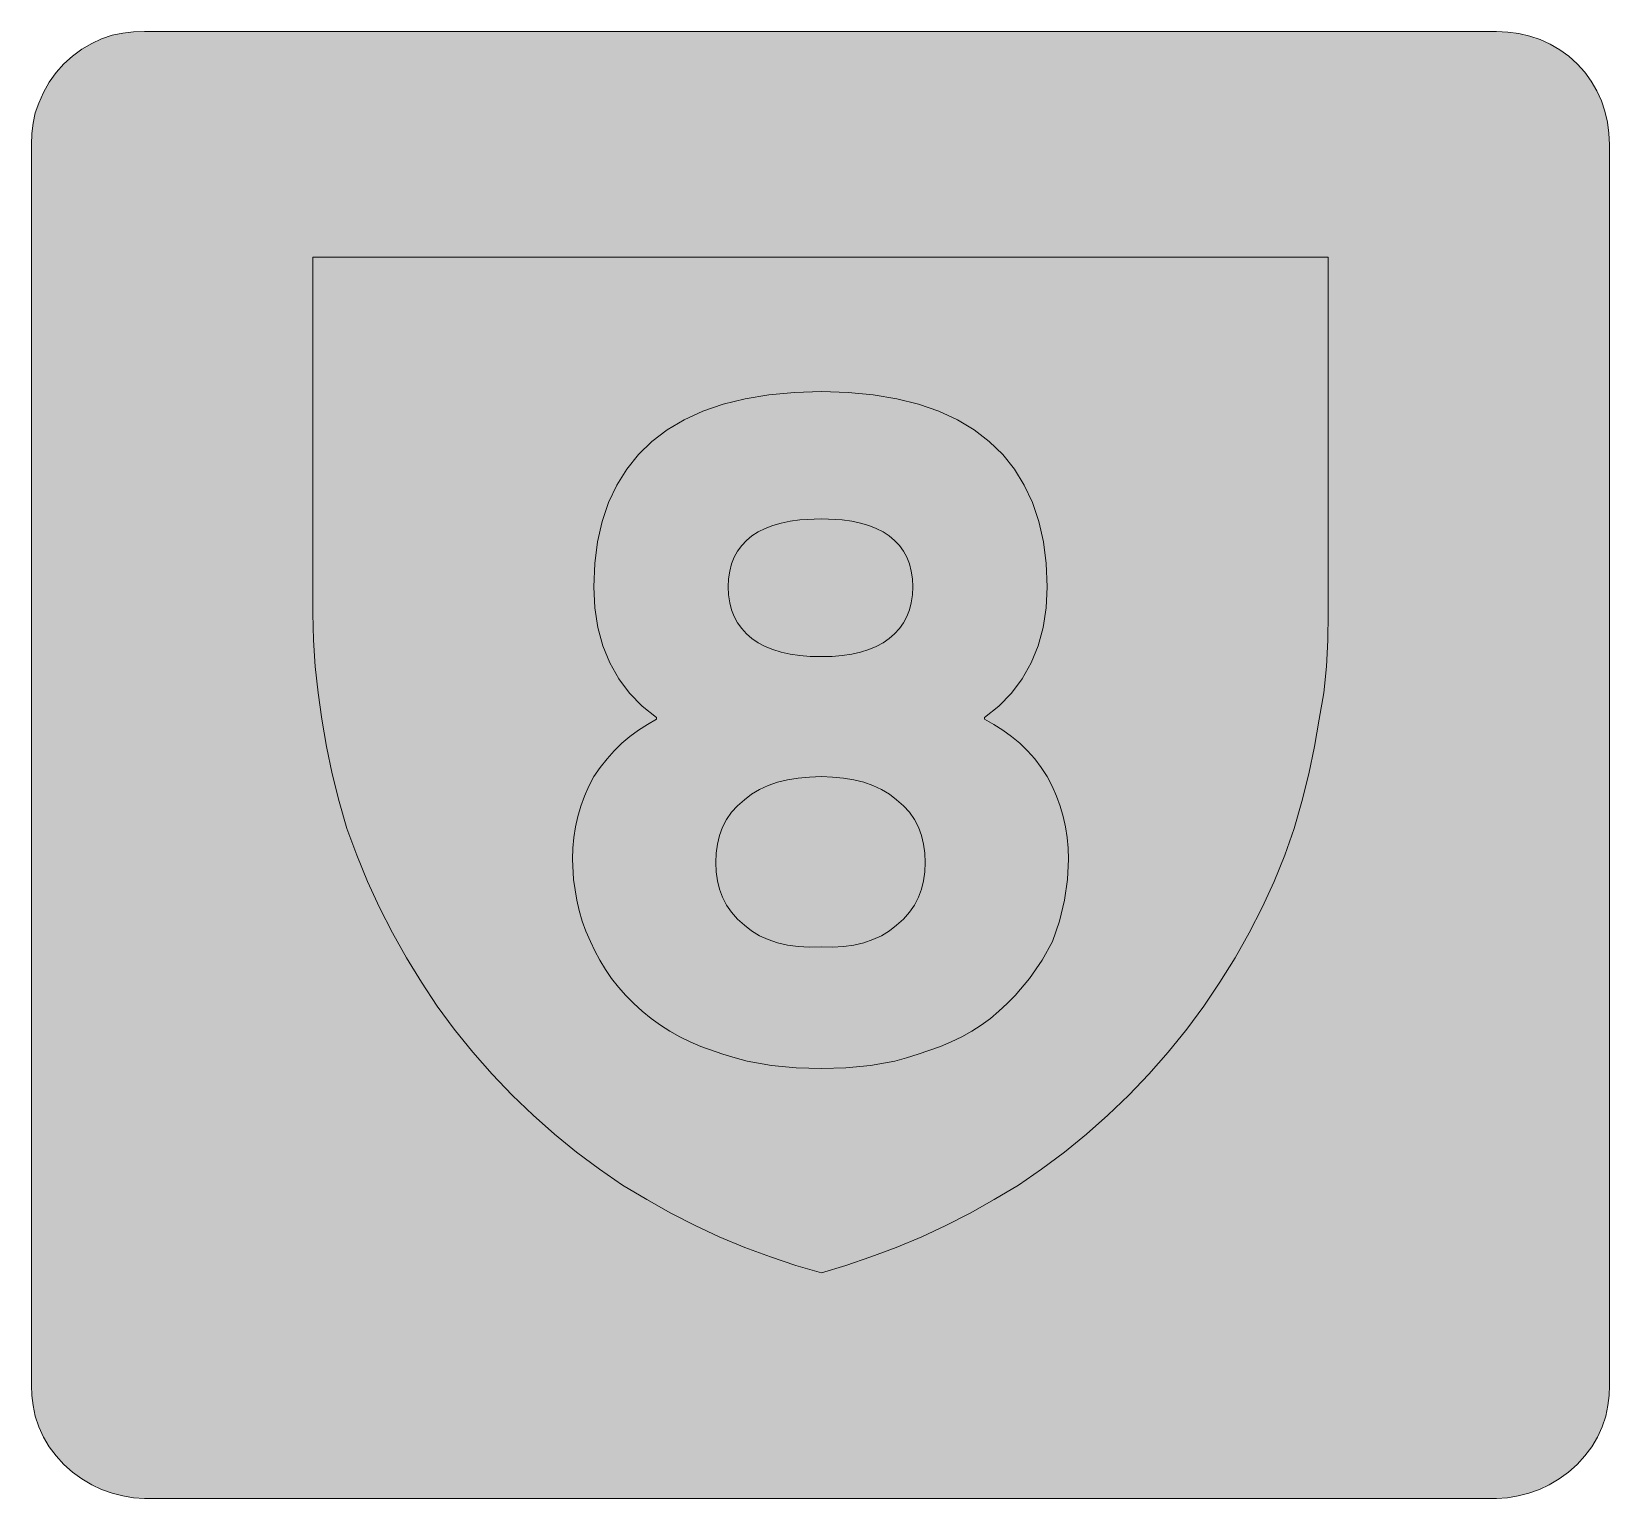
# Model space of a CAD drawing. Header units: metres. Extents: x 152 to 417, y 14 to 260.
import ezdxf

# ---------------------------------------------------------------- set-up
doc = ezdxf.new("R2010")
doc.units = ezdxf.units.M
for name, color, linetype, true_color in [('FILL_BLACK_000000', 7, 'Continuous', 0x000000), ('FILL_BLUE_0000FF', 7, 'Continuous', 0x0000ff), ('FILL_YELLOW_FFFF00', 7, 'Continuous', 0xffff00)]:
    doc.layers.add(name, color=color, linetype=linetype, true_color=true_color)

msp = doc.modelspace()

# ---------------------------------------------------------------- hatches: boundary and pattern name
at = {"layer": 'FILL_BLACK_000000', "true_color": 0x000000}
h = msp.add_hatch(color=7, dxfattribs=at)
h.dxf.hatch_style = 1
h.paths.add_polyline_path([(272.1, 87.31), (270.08, 87.82), (268.05, 88.44), (264.34, 89.73), (262.57, 90.51), (260.85, 91.36), (259.19, 92.31), (257.59, 93.33), (256.04, 94.44), (254.55, 95.64), (253.13, 96.92), (251.8, 98.27), (250.56, 99.68), (249.41, 101.15), (248.37, 102.66), (247.42, 104.2), (246.58, 105.77), (245.85, 107.34), (245.12, 109.04), (244.5, 110.76), (243.98, 112.5), (243.56, 114.24), (243.02, 117.72), (242.85, 121.14), (242.91, 122.94), (243.07, 124.73), (243.36, 126.51), (243.75, 128.26), (244.26, 129.99), (244.87, 131.69), (245.61, 133.34), (246.45, 134.94), (247.5, 136.47), (248.64, 137.92), (249.85, 139.27), (251.14, 140.53), (252.49, 141.69), (253.92, 142.74), (255.4, 143.7), (256.95, 144.54), (256.95, 144.84), (254.52, 146.77), (252.4, 148.94), (250.6, 151.35), (249.11, 153.99), (247.95, 156.86), (247.12, 159.94), (246.62, 163.24), (246.45, 166.74), (246.6, 170.62), (247.07, 174.26), (247.83, 177.67), (248.9, 180.84), (250.27, 183.76), (251.94, 186.45), (253.9, 188.89), (256.16, 191.08), (258.71, 193.02), (261.55, 194.71), (264.68, 196.15), (268.09, 197.33), (271.79, 198.25), (275.76, 198.91), (280.02, 199.31), (284.55, 199.44), (289.03, 199.31), (293.24, 198.91), (297.17, 198.25), (300.83, 197.33), (304.22, 196.15), (307.32, 194.71), (310.14, 193.02), (312.67, 191.08), (314.92, 188.89), (316.88, 186.45), (318.54, 183.76), (319.9, 180.84), (320.97, 177.67), (321.73, 174.26), (322.2, 170.62), (322.35, 166.74), (322.18, 163.24), (321.68, 159.94), (320.85, 156.86), (319.69, 153.99), (318.2, 151.35), (316.4, 148.94), (314.28, 146.77), (311.85, 144.84), (311.85, 144.54), (313.41, 143.7), (314.92, 142.74), (316.39, 141.69), (317.77, 140.53), (319.08, 139.27), (320.29, 137.92), (321.38, 136.47), (322.35, 134.94), (323.19, 133.34), (323.92, 131.69), (324.54, 129.99), (325.05, 128.26), (325.44, 126.51), (325.72, 124.73), (325.89, 122.94), (325.95, 121.14), (325.78, 117.72), (325.27, 114.24), (324.43, 110.76), (323.25, 107.34), (321.51, 104.2), (319.42, 101.15), (317.01, 98.27), (315.67, 96.92), (314.25, 95.64), (312.85, 94.44), (311.34, 93.33), (309.74, 92.31), (308.06, 91.36), (306.31, 90.51), (304.5, 89.73), (300.75, 88.44), (298.81, 87.82), (296.83, 87.31), (292.76, 86.56), (288.64, 86.16), (284.55, 86.04), (280.33, 86.16), (276.19, 86.56), (272.1, 87.31)])
h.paths.add_polyline_path([(278.89, 134.42), (277.2, 134), (275.63, 133.46), (274.17, 132.79), (272.84, 131.98), (271.65, 131.04), (270.5, 130.07), (269.51, 128.98), (268.68, 127.77), (268.01, 126.46), (267.5, 125.08), (267.14, 123.61), (266.92, 122.1), (266.85, 120.54), (266.92, 118.99), (267.14, 117.51), (267.5, 116.08), (268.01, 114.73), (268.68, 113.44), (269.51, 112.23), (270.5, 111.09), (271.65, 110.04), (272.84, 109.1), (274.17, 108.3), (275.63, 107.64), (277.2, 107.11), (278.89, 106.74), (280.68, 106.5), (282.57, 106.4), (284.55, 106.44), (286.43, 106.4), (288.25, 106.5), (289.99, 106.74), (291.64, 107.11), (293.19, 107.64), (294.63, 108.3), (295.96, 109.1), (297.15, 110.04), (298.3, 111.09), (299.29, 112.23), (300.12, 113.44), (300.79, 114.73), (301.3, 116.08), (301.66, 117.51), (301.88, 118.99), (301.95, 120.54), (301.88, 122.1), (301.66, 123.61), (301.3, 125.08), (300.79, 126.46), (300.12, 127.77), (299.29, 128.98), (298.3, 130.07), (297.15, 131.04), (295.96, 131.98), (294.63, 132.79), (293.19, 133.46), (291.64, 134), (289.99, 134.42), (288.25, 134.71), (286.43, 134.88), (284.55, 134.94), (282.57, 134.88), (280.68, 134.71), (278.89, 134.42)], flags=16)
h.paths.add_polyline_path([(299.6, 169.38), (299.29, 170.58), (298.85, 171.69), (298.3, 172.71), (297.62, 173.64), (296.82, 174.49), (295.91, 175.25), (294.88, 175.93), (293.74, 176.51), (292.49, 177.01), (291.12, 177.41), (289.64, 177.73), (288.05, 177.96), (284.55, 178.14), (280.95, 177.96), (279.32, 177.73), (277.81, 177.41), (276.41, 177.01), (275.13, 176.51), (273.97, 175.93), (272.92, 175.25), (272, 174.49), (271.2, 173.64), (270.51, 172.71), (269.95, 171.69), (269.52, 170.58), (269.2, 169.38), (269.01, 168.1), (268.95, 166.74), (269.01, 165.37), (269.2, 164.08), (269.52, 162.88), (269.95, 161.75), (270.51, 160.7), (271.2, 159.74), (272, 158.87), (272.92, 158.08), (273.97, 157.38), (275.13, 156.76), (276.41, 156.24), (277.81, 155.81), (279.32, 155.48), (280.95, 155.24), (282.69, 155.09), (284.55, 155.04), (286.35, 155.09), (288.05, 155.24), (289.64, 155.48), (291.12, 155.81), (292.49, 156.24), (293.74, 156.76), (294.88, 157.38), (295.91, 158.08), (296.82, 158.87), (297.62, 159.74), (298.3, 160.7), (298.85, 161.75), (299.29, 162.88), (299.6, 164.08), (299.79, 165.37), (299.85, 166.74), (299.79, 168.1), (299.6, 169.38)], flags=16)
at = {"layer": 'FILL_BLUE_0000FF', "true_color": 0x0000ff}
h = msp.add_hatch(color=7, dxfattribs=at)
h.dxf.hatch_style = 1
h.paths.add_polyline_path([(399.55, 259.66), (401.4, 259.4), (403.21, 258.98), (404.96, 258.39), (406.64, 257.63), (408.24, 256.7), (409.75, 255.61), (411.15, 254.34), (412.42, 252.94), (413.51, 251.43), (414.44, 249.83), (415.2, 248.15), (415.79, 246.4), (416.21, 244.59), (416.47, 242.74), (416.55, 240.84), (416.55, 32.94), (416.49, 31.31), (416.29, 29.6), (415.92, 27.84), (415.35, 26.04), (414.57, 24.3), (413.59, 22.66), (412.44, 21.15), (411.15, 19.74), (409.7, 18.45), (408.11, 17.3), (406.47, 16.32), (404.85, 15.54), (403.05, 14.93), (401.25, 14.45), (399.45, 14.15), (397.65, 14.04), (171.15, 14.04), (169.35, 14.15), (167.55, 14.45), (165.75, 14.93), (163.95, 15.54), (162.33, 16.32), (160.69, 17.3), (159.1, 18.45), (157.65, 19.74), (156.36, 21.15), (155.21, 22.66), (154.23, 24.3), (153.45, 26.04), (152.88, 27.84), (152.51, 29.6), (152.31, 31.31), (152.25, 32.94), (152.25, 240.84), (152.31, 242.64), (152.51, 244.4), (152.88, 246.11), (153.45, 247.74), (154.23, 249.53), (155.21, 251.26), (156.36, 252.89), (157.65, 254.34), (159.1, 255.63), (160.69, 256.78), (162.33, 257.76), (163.95, 258.54), (165.75, 259.11), (167.55, 259.48), (169.35, 259.68), (171.15, 259.74), (397.65, 259.74), (399.55, 259.66)])
at = {"layer": 'FILL_YELLOW_FFFF00', "true_color": 0xffff00}
h = msp.add_hatch(color=7, dxfattribs=at)
h.dxf.hatch_style = 1
h.paths.add_polyline_path([(280.27, 53.07), (276, 54.5), (271.72, 56.1), (267.45, 57.84), (263.4, 59.75), (259.35, 61.85), (255.3, 64.13), (251.25, 66.54), (247.36, 69.21), (243.55, 72.05), (239.85, 75.06), (236.25, 78.24), (232.76, 81.59), (229.4, 85.1), (226.16, 88.79), (223.05, 92.64), (220.21, 96.52), (217.54, 100.51), (215.03, 104.59), (212.7, 108.76), (210.53, 113.02), (208.54, 117.36), (206.71, 121.77), (205.05, 126.24), (203.76, 130.79), (202.61, 135.39), (201.63, 139.99), (200.85, 144.54), (200.24, 148.99), (199.76, 153.39), (199.46, 157.79), (199.35, 162.24), (199.35, 221.94), (369.45, 221.94), (369.45, 162.24), (369.38, 157.79), (369.15, 153.39), (368.69, 148.99), (367.95, 144.54), (367.17, 139.99), (366.19, 135.39), (365.04, 130.79), (363.75, 126.24), (362.18, 121.77), (360.39, 117.36), (358.4, 113.02), (356.21, 108.76), (353.84, 104.59), (351.3, 100.51), (348.6, 96.52), (345.75, 92.64), (342.64, 88.79), (339.4, 85.1), (336.04, 81.59), (332.55, 78.24), (328.95, 75.06), (325.25, 72.05), (321.44, 69.21), (317.55, 66.54), (313.5, 64.13), (309.45, 61.85), (305.4, 59.75), (301.35, 57.84), (297.08, 56.1), (292.84, 54.5), (288.65, 53.07), (284.55, 51.84), (280.27, 53.07)])

# ---------------------------------------------------------------- linework, layer by layer
at = {"layer": 'FILL_BLACK_000000', "lineweight": 0, "true_color": 0x000000}
for points in [[(272.1, 87.31), (270.08, 87.82), (268.05, 88.44), (264.34, 89.73), (262.57, 90.51), (260.85, 91.36), (259.19, 92.31), (257.59, 93.33), (256.04, 94.44), (254.55, 95.64), (253.13, 96.92), (251.8, 98.27), (250.56, 99.68), (249.41, 101.15), (248.37, 102.66), (247.42, 104.2), (246.58, 105.77), (245.85, 107.34), (245.12, 109.04), (244.5, 110.76), (243.98, 112.5), (243.56, 114.24), (243.02, 117.72), (242.85, 121.14), (242.91, 122.94), (243.07, 124.73), (243.36, 126.51), (243.75, 128.26), (244.26, 129.99), (244.87, 131.69), (245.61, 133.34), (246.45, 134.94), (247.5, 136.47), (248.64, 137.92), (249.85, 139.27), (251.14, 140.53), (252.49, 141.69), (253.92, 142.74), (255.4, 143.7), (256.95, 144.54), (256.95, 144.84), (254.52, 146.77), (252.4, 148.94), (250.6, 151.35), (249.11, 153.99), (247.95, 156.86), (247.12, 159.94), (246.62, 163.24), (246.45, 166.74), (246.6, 170.62), (247.07, 174.26), (247.83, 177.67), (248.9, 180.84), (250.27, 183.76), (251.94, 186.45), (253.9, 188.89), (256.16, 191.08), (258.71, 193.02), (261.55, 194.71), (264.68, 196.15), (268.09, 197.33), (271.79, 198.25), (275.76, 198.91), (280.02, 199.31), (284.55, 199.44), (289.03, 199.31), (293.24, 198.91), (297.17, 198.25), (300.83, 197.33), (304.22, 196.15), (307.32, 194.71), (310.14, 193.02), (312.67, 191.08), (314.92, 188.89), (316.88, 186.45), (318.54, 183.76), (319.9, 180.84), (320.97, 177.67), (321.73, 174.26), (322.2, 170.62), (322.35, 166.74), (322.18, 163.24), (321.68, 159.94), (320.85, 156.86), (319.69, 153.99), (318.2, 151.35), (316.4, 148.94), (314.28, 146.77), (311.85, 144.84), (311.85, 144.54), (313.41, 143.7), (314.92, 142.74), (316.39, 141.69), (317.77, 140.53), (319.08, 139.27), (320.29, 137.92), (321.38, 136.47), (322.35, 134.94), (323.19, 133.34), (323.92, 131.69), (324.54, 129.99), (325.05, 128.26), (325.44, 126.51), (325.72, 124.73), (325.89, 122.94), (325.95, 121.14), (325.78, 117.72), (325.27, 114.24), (324.43, 110.76), (323.25, 107.34), (321.51, 104.2), (319.42, 101.15), (317.01, 98.27), (315.67, 96.92), (314.25, 95.64), (312.85, 94.44), (311.34, 93.33), (309.74, 92.31), (308.06, 91.36), (306.31, 90.51), (304.5, 89.73), (300.75, 88.44), (298.81, 87.82), (296.83, 87.31), (292.76, 86.56), (288.64, 86.16), (284.55, 86.04), (280.33, 86.16), (276.19, 86.56)], [(299.6, 169.38), (299.29, 170.58), (298.85, 171.69), (298.3, 172.71), (297.62, 173.64), (296.82, 174.49), (295.91, 175.25), (294.88, 175.93), (293.74, 176.51), (292.49, 177.01), (291.12, 177.41), (289.64, 177.73), (288.05, 177.96), (284.55, 178.14), (280.95, 177.96), (279.32, 177.73), (277.81, 177.41), (276.41, 177.01), (275.13, 176.51), (273.97, 175.93), (272.92, 175.25), (272, 174.49), (271.2, 173.64), (270.51, 172.71), (269.95, 171.69), (269.52, 170.58), (269.2, 169.38), (269.01, 168.1), (268.95, 166.74), (269.01, 165.37), (269.2, 164.08), (269.52, 162.88), (269.95, 161.75), (270.51, 160.7), (271.2, 159.74), (272, 158.87), (272.92, 158.08), (273.97, 157.38), (275.13, 156.76), (276.41, 156.24), (277.81, 155.81), (279.32, 155.48), (280.95, 155.24), (282.69, 155.09), (284.55, 155.04), (286.35, 155.09), (288.05, 155.24), (289.64, 155.48), (291.12, 155.81), (292.49, 156.24), (293.74, 156.76), (294.88, 157.38), (295.91, 158.08), (296.82, 158.87), (297.62, 159.74), (298.3, 160.7), (298.85, 161.75), (299.29, 162.88), (299.6, 164.08), (299.79, 165.37), (299.85, 166.74), (299.79, 168.1)], [(278.89, 134.42), (277.2, 134), (275.63, 133.46), (274.17, 132.79), (272.84, 131.98), (271.65, 131.04), (270.5, 130.07), (269.51, 128.98), (268.68, 127.77), (268.01, 126.46), (267.5, 125.08), (267.14, 123.61), (266.92, 122.1), (266.85, 120.54), (266.92, 118.99), (267.14, 117.51), (267.5, 116.08), (268.01, 114.73), (268.68, 113.44), (269.51, 112.23), (270.5, 111.09), (271.65, 110.04), (272.84, 109.1), (274.17, 108.3), (275.63, 107.64), (277.2, 107.11), (278.89, 106.74), (280.68, 106.5), (282.57, 106.4), (284.55, 106.44), (286.43, 106.4), (288.25, 106.5), (289.99, 106.74), (291.64, 107.11), (293.19, 107.64), (294.63, 108.3), (295.96, 109.1), (297.15, 110.04), (298.3, 111.09), (299.29, 112.23), (300.12, 113.44), (300.79, 114.73), (301.3, 116.08), (301.66, 117.51), (301.88, 118.99), (301.95, 120.54), (301.88, 122.1), (301.66, 123.61), (301.3, 125.08), (300.79, 126.46), (300.12, 127.77), (299.29, 128.98), (298.3, 130.07), (297.15, 131.04), (295.96, 131.98), (294.63, 132.79), (293.19, 133.46), (291.64, 134), (289.99, 134.42), (288.25, 134.71), (286.43, 134.88), (284.55, 134.94), (282.57, 134.88), (280.68, 134.71)]]:
    msp.add_lwpolyline(points, close=True, dxfattribs=at)
at = {"layer": 'FILL_BLUE_0000FF', "lineweight": 0, "true_color": 0x0000ff}
msp.add_lwpolyline([(399.55, 259.66), (401.4, 259.4), (403.21, 258.98), (404.96, 258.39), (406.64, 257.63), (408.24, 256.7), (409.75, 255.61), (411.15, 254.34), (412.42, 252.94), (413.51, 251.43), (414.44, 249.83), (415.2, 248.15), (415.79, 246.4), (416.21, 244.59), (416.47, 242.74), (416.55, 240.84), (416.55, 32.94), (416.49, 31.31), (416.29, 29.6), (415.92, 27.84), (415.35, 26.04), (414.57, 24.3), (413.59, 22.66), (412.44, 21.15), (411.15, 19.74), (409.7, 18.45), (408.11, 17.3), (406.47, 16.32), (404.85, 15.54), (403.05, 14.93), (401.25, 14.45), (399.45, 14.15), (397.65, 14.04), (171.15, 14.04), (169.35, 14.15), (167.55, 14.45), (165.75, 14.93), (163.95, 15.54), (162.33, 16.32), (160.69, 17.3), (159.1, 18.45), (157.65, 19.74), (156.36, 21.15), (155.21, 22.66), (154.23, 24.3), (153.45, 26.04), (152.88, 27.84), (152.51, 29.6), (152.31, 31.31), (152.25, 32.94), (152.25, 240.84), (152.31, 242.64), (152.51, 244.4), (152.88, 246.11), (153.45, 247.74), (154.23, 249.53), (155.21, 251.26), (156.36, 252.89), (157.65, 254.34), (159.1, 255.63), (160.69, 256.78), (162.33, 257.76), (163.95, 258.54), (165.75, 259.11), (167.55, 259.48), (169.35, 259.68), (171.15, 259.74), (397.65, 259.74)], close=True, dxfattribs=at)
at = {"layer": 'FILL_YELLOW_FFFF00', "lineweight": 0, "true_color": 0xffff00}
msp.add_lwpolyline([(280.27, 53.07), (276, 54.5), (271.72, 56.1), (267.45, 57.84), (263.4, 59.75), (259.35, 61.85), (255.3, 64.13), (251.25, 66.54), (247.36, 69.21), (243.55, 72.05), (239.85, 75.06), (236.25, 78.24), (232.76, 81.59), (229.4, 85.1), (226.16, 88.79), (223.05, 92.64), (220.21, 96.52), (217.54, 100.51), (215.03, 104.59), (212.7, 108.76), (210.53, 113.02), (208.54, 117.36), (206.71, 121.77), (205.05, 126.24), (203.76, 130.79), (202.61, 135.39), (201.63, 139.99), (200.85, 144.54), (200.24, 148.99), (199.76, 153.39), (199.46, 157.79), (199.35, 162.24), (199.35, 221.94), (369.45, 221.94), (369.45, 162.24), (369.38, 157.79), (369.15, 153.39), (368.69, 148.99), (367.95, 144.54), (367.17, 139.99), (366.19, 135.39), (365.04, 130.79), (363.75, 126.24), (362.18, 121.77), (360.39, 117.36), (358.4, 113.02), (356.21, 108.76), (353.84, 104.59), (351.3, 100.51), (348.6, 96.52), (345.75, 92.64), (342.64, 88.79), (339.4, 85.1), (336.04, 81.59), (332.55, 78.24), (328.95, 75.06), (325.25, 72.05), (321.44, 69.21), (317.55, 66.54), (313.5, 64.13), (309.45, 61.85), (305.4, 59.75), (301.35, 57.84), (297.08, 56.1), (292.84, 54.5), (288.65, 53.07), (284.55, 51.84)], close=True, dxfattribs=at)

doc.saveas('drawing.dxf')
